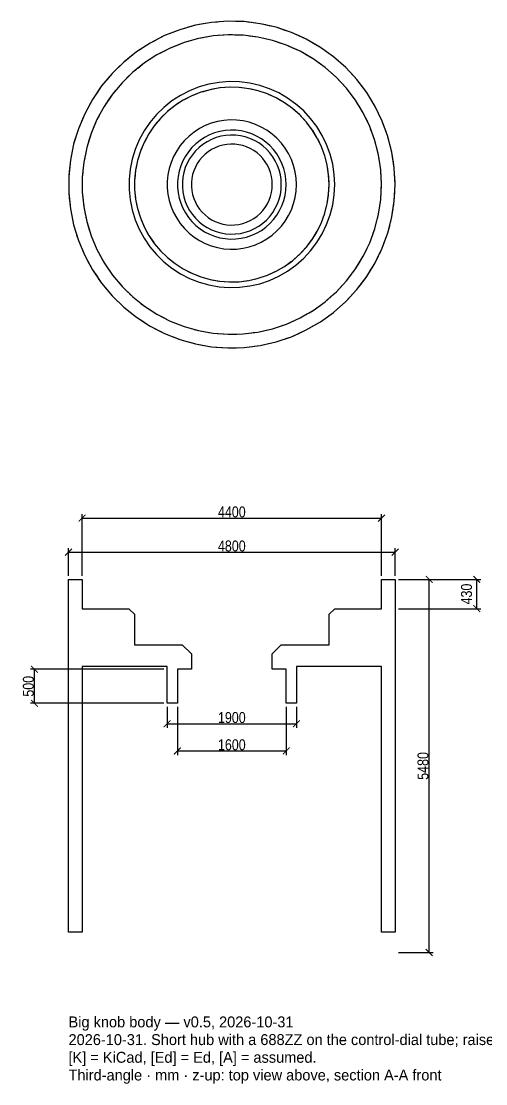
# Model space of a CAD drawing. Header units: millimetres. Extents: x -31 to 149, y -17 to 140.
# Drawn here: x -30.9 to 37.3, y -17.3 to 138.8 of the extents above; entities that cross this region are included whole.
import ezdxf

# ---------------------------------------------------------------- set-up
doc = ezdxf.new("R2010")
doc.units = ezdxf.units.MM
doc.linetypes.add('DASHED', pattern=[1.524, 1.27, -0.254])
for name, color, linetype in [('DIMS', 3, 'CONTINUOUS'), ('HIDDEN', 8, 'DASHED'), ('TEXT', 7, 'CONTINUOUS'), ('VISIBLE', 7, 'CONTINUOUS')]:
    doc.layers.add(name, color=color, linetype=linetype)
doc.styles.add('OpenSansCondensed-Light', font='OpenSansCondensed-Light.ttf')
doc.dimstyles.new('EZDXF', dxfattribs={"dimtxt": 0.25, "dimasz": 0.175, "dimexe": 0.375, "dimexo": 0.125, "dimgap": 0.1, "dimtad": 1, "dimlfac": 100, "dimzin": 12, "dimdsep": 46, "dimtxsty": 'OpenSansCondensed-Light', "dimblk": 'ARCHTICK', "dimcen": 2.5, "dimazin": 3, "dimtfac": 0.5, "dimtmove": 2, "dimatfit": 3})

# ---------------------------------------------------------------- blocks, each defined once
blk = doc.blocks.new('_ARCHTICK')
at = {"color": 0, "linetype": 'BYBLOCK', "const_width": 0.15}
blk.add_lwpolyline([(-0.5, -0.5), (0.5, 0.5)], dxfattribs=at)

msp = doc.modelspace()

# ---------------------------------------------------------------- linework, layer by layer
at = {"layer": 'HIDDEN'}
for points in [[(24, 114.79254), (23.88074, 117.18217), (23.52414, 119.54805), (22.93375, 121.86666), (22.11543, 124.11498), (21.07732, 126.27064), (19.82973, 128.31222), (18.38507, 130.21944), (16.75768, 131.97334), (14.96376, 133.5565), (13.02111, 134.95316), (10.94906, 136.14946), (8.76818, 137.13351), (6.50017, 137.89552), (4.16756, 138.42793), (1.79352, 138.72543), (-0.59834, 138.78508), (-2.98425, 138.60628), (-5.3405, 138.19081), (-7.64368, 137.5428), (-9.87089, 136.66868), (-12, 135.57715), (-14.00985, 134.27905), (-15.88046, 132.78729), (-17.59324, 131.11669), (-19.13118, 129.28385), (-20.47898, 127.30699), (-21.62325, 125.20575), (-22.55262, 123.00102), (-23.25785, 120.71472), (-23.73194, 118.36955), (-23.97017, 115.98884), (-23.97017, 113.59624), (-23.73194, 111.21553), (-23.25785, 108.87036), (-22.55262, 106.58406), (-21.62325, 104.37933), (-20.47898, 102.2781), (-19.13118, 100.30123), (-17.59324, 98.46839), (-15.88046, 96.79779), (-14.00985, 95.30603), (-12, 94.00793), (-9.87089, 92.9164), (-7.64368, 92.04228), (-5.3405, 91.39427), (-2.98425, 90.9788), (-0.59834, 90.8), (1.79352, 90.85965), (4.16756, 91.15715), (6.50017, 91.68956), (8.76818, 92.45157), (10.94906, 93.43562), (13.02111, 94.63192), (14.96376, 96.02858), (16.75768, 97.61174), (18.38507, 99.36564), (19.82973, 101.27286), (21.07732, 103.31444), (22.11543, 105.47011), (22.93375, 107.71842), (23.52414, 110.03703), (23.88074, 112.40291), (24, 114.79254)], [(22, 114.79254), (21.89068, 116.98303), (21.56379, 119.15176), (21.0226, 121.27715), (20.27248, 123.33811), (19.32087, 125.31413), (18.17725, 127.18558), (16.85298, 128.93387), (15.36121, 130.54161), (13.71678, 131.99283), (11.93602, 133.27311), (10.03663, 134.36972), (8.0375, 135.27176), (5.95849, 135.97027), (3.82026, 136.45831), (1.64406, 136.73102), (-0.54848, 136.7857), (-2.73556, 136.6218), (-4.89546, 136.24095), (-7.00671, 135.64694), (-9.04832, 134.84567), (-11, 133.8451), (-12.84236, 132.65518), (-14.55709, 131.28773), (-16.12714, 129.75634), (-17.53692, 128.07624), (-18.7724, 126.26411), (-19.82132, 124.33798), (-20.67324, 122.31698), (-21.3197, 120.2212), (-21.75428, 118.07147), (-21.97265, 115.88915), (-21.97265, 113.69593), (-21.75428, 111.51361), (-21.3197, 109.36388), (-20.67324, 107.2681), (-19.82132, 105.2471), (-18.7724, 103.32097), (-17.53692, 101.50884), (-16.12714, 99.82874), (-14.55709, 98.29735), (-12.84236, 96.9299), (-11, 95.73998), (-9.04832, 94.73941), (-7.00671, 93.93814), (-4.89546, 93.34413), (-2.73556, 92.96328), (-0.54848, 92.79938), (1.64406, 92.85406), (3.82026, 93.12677), (5.95849, 93.61481), (8.0375, 94.31332), (10.03663, 95.21536), (11.93602, 96.31197), (13.71678, 97.59225), (15.36121, 99.04347), (16.85298, 100.65121), (18.17725, 102.3995), (19.32087, 104.27095), (20.27248, 106.24697), (21.0226, 108.30793), (21.56379, 110.43333), (21.89068, 112.60205), (22, 114.79254)], [(22, 114.79254), (21.89068, 116.98303), (21.56379, 119.15176), (21.0226, 121.27715), (20.27248, 123.33811), (19.32087, 125.31413), (18.17725, 127.18558), (16.85298, 128.93387), (15.36121, 130.54161), (13.71678, 131.99283), (11.93602, 133.27311), (10.03663, 134.36972), (8.0375, 135.27176), (5.95849, 135.97027), (3.82026, 136.45831), (1.64406, 136.73102), (-0.54848, 136.7857), (-2.73556, 136.6218), (-4.89546, 136.24095), (-7.00671, 135.64694), (-9.04832, 134.84567), (-11, 133.8451), (-12.84236, 132.65518), (-14.55709, 131.28773), (-16.12714, 129.75634), (-17.53692, 128.07624), (-18.7724, 126.26411), (-19.82132, 124.33798), (-20.67324, 122.31698), (-21.3197, 120.2212), (-21.75428, 118.07147), (-21.97265, 115.88915), (-21.97265, 113.69593), (-21.75428, 111.51361), (-21.3197, 109.36388), (-20.67324, 107.2681), (-19.82132, 105.2471), (-18.7724, 103.32097), (-17.53692, 101.50884), (-16.12714, 99.82874), (-14.55709, 98.29735), (-12.84236, 96.9299), (-11, 95.73998), (-9.04832, 94.73941), (-7.00671, 93.93814), (-4.89546, 93.34413), (-2.73556, 92.96328), (-0.54848, 92.79938), (1.64406, 92.85406), (3.82026, 93.12677), (5.95849, 93.61481), (8.0375, 94.31332), (10.03663, 95.21536), (11.93602, 96.31197), (13.71678, 97.59225), (15.36121, 99.04347), (16.85298, 100.65121), (18.17725, 102.3995), (19.32087, 104.27095), (20.27248, 106.24697), (21.0226, 108.30793), (21.56379, 110.43333), (21.89068, 112.60205), (22, 114.79254)], [(22, 114.79254), (21.89068, 116.98303), (21.56379, 119.15176), (21.0226, 121.27715), (20.27248, 123.33811), (19.32087, 125.31413), (18.17725, 127.18558), (16.85298, 128.93387), (15.36121, 130.54161), (13.71678, 131.99283), (11.93602, 133.27311), (10.03663, 134.36972), (8.0375, 135.27176), (5.95849, 135.97027), (3.82026, 136.45831), (1.64406, 136.73102), (-0.54848, 136.7857), (-2.73556, 136.6218), (-4.89546, 136.24095), (-7.00671, 135.64694), (-9.04832, 134.84567), (-11, 133.8451), (-12.84236, 132.65518), (-14.55709, 131.28773), (-16.12714, 129.75634), (-17.53692, 128.07624), (-18.7724, 126.26411), (-19.82132, 124.33798), (-20.67324, 122.31698), (-21.3197, 120.2212), (-21.75428, 118.07147), (-21.97265, 115.88915), (-21.97265, 113.69593), (-21.75428, 111.51361), (-21.3197, 109.36388), (-20.67324, 107.2681), (-19.82132, 105.2471), (-18.7724, 103.32097), (-17.53692, 101.50884), (-16.12714, 99.82874), (-14.55709, 98.29735), (-12.84236, 96.9299), (-11, 95.73998), (-9.04832, 94.73941), (-7.00671, 93.93814), (-4.89546, 93.34413), (-2.73556, 92.96328), (-0.54848, 92.79938), (1.64406, 92.85406), (3.82026, 93.12677), (5.95849, 93.61481), (8.0375, 94.31332), (10.03663, 95.21536), (11.93602, 96.31197), (13.71678, 97.59225), (15.36121, 99.04347), (16.85298, 100.65121), (18.17725, 102.3995), (19.32087, 104.27095), (20.27248, 106.24697), (21.0226, 108.30793), (21.56379, 110.43333), (21.89068, 112.60205), (22, 114.79254)], [(14.3, 114.79254), (14.22894, 116.21636), (14.01647, 117.62603), (13.66469, 119.00754), (13.17711, 120.34716), (12.55857, 121.63157), (11.81521, 122.84802), (10.95444, 123.9844), (9.98479, 125.02944), (8.9159, 125.97273), (7.75841, 126.80491), (6.52381, 127.51771), (5.22438, 128.10403), (3.87302, 128.55807), (2.48317, 128.87529), (1.06864, 129.05255), (-0.35651, 129.0881), (-1.77811, 128.98156), (-3.18205, 128.73401), (-4.55436, 128.3479), (-5.88141, 127.82707), (-7.15, 127.1767), (-8.34753, 126.40325), (-9.46211, 125.51441), (-10.48264, 124.51901), (-11.39899, 123.42694), (-12.20206, 122.24906), (-12.88385, 120.99708), (-13.4376, 119.68343), (-13.85781, 118.32117), (-14.14028, 116.92384), (-14.28222, 115.50534), (-14.28222, 114.07974), (-14.14028, 112.66124), (-13.85781, 111.26391), (-13.4376, 109.90165), (-12.88385, 108.588), (-12.20206, 107.33602), (-11.39899, 106.15814), (-10.48264, 105.06607), (-9.46211, 104.07067), (-8.34753, 103.18183), (-7.15, 102.40838), (-5.88141, 101.75801), (-4.55436, 101.23718), (-3.18205, 100.85107), (-1.77811, 100.60352), (-0.35651, 100.49699), (1.06864, 100.53253), (2.48317, 100.70979), (3.87302, 101.02701), (5.22438, 101.48105), (6.52381, 102.06737), (7.75841, 102.78017), (8.9159, 103.61235), (9.98479, 104.55564), (10.95444, 105.60068), (11.81521, 106.73706), (12.55857, 107.95351), (13.17711, 109.23792), (13.66469, 110.57754), (14.01647, 111.95905), (14.22894, 113.36872), (14.3, 114.79254)], [(9.5, 114.79254), (9.45279, 115.73843), (9.31164, 116.67493), (9.07794, 117.59271), (8.75402, 118.48267), (8.3431, 119.33595), (7.84927, 120.14408), (7.27742, 120.89902), (6.63325, 121.59328), (5.92315, 122.21994), (5.15419, 122.77279), (4.334, 123.24632), (3.47074, 123.63584), (2.57298, 123.93747), (1.64966, 124.14821), (0.70994, 124.26598), (-0.23684, 124.28959), (-1.18127, 124.21881), (-2.11395, 124.05436), (-3.02562, 123.79785), (-3.90723, 123.45185), (-4.75, 123.01978), (-5.54556, 122.50595), (-6.28602, 121.91546), (-6.96399, 121.25418), (-7.57276, 120.52868), (-8.10626, 119.74617), (-8.5592, 118.91444), (-8.92708, 118.04173), (-9.20623, 117.13674), (-9.39389, 116.20844), (-9.48819, 115.26608), (-9.48819, 114.319), (-9.39389, 113.37664), (-9.20623, 112.44835), (-8.92708, 111.54335), (-8.5592, 110.67064), (-8.10626, 109.83891), (-7.57276, 109.0564), (-6.96399, 108.3309), (-6.28602, 107.66962), (-5.54556, 107.07913), (-4.75, 106.5653), (-3.90723, 106.13323), (-3.02562, 105.78723), (-2.11395, 105.53073), (-1.18127, 105.36627), (-0.23684, 105.29549), (0.70994, 105.3191), (1.64966, 105.43687), (2.57298, 105.64761), (3.47074, 105.94924), (4.334, 106.33876), (5.15419, 106.81229), (5.92315, 107.36514), (6.63325, 107.99181), (7.27742, 108.68606), (7.84927, 109.441), (8.3431, 110.24913), (8.75402, 111.10241), (9.07794, 111.99237), (9.31164, 112.91015), (9.45279, 113.84665), (9.5, 114.79254)], [(9.5, 114.79254), (9.45279, 115.73843), (9.31164, 116.67493), (9.07794, 117.59271), (8.75402, 118.48267), (8.3431, 119.33595), (7.84927, 120.14408), (7.27742, 120.89902), (6.63325, 121.59328), (5.92315, 122.21994), (5.15419, 122.77279), (4.334, 123.24632), (3.47074, 123.63584), (2.57298, 123.93747), (1.64966, 124.14821), (0.70994, 124.26598), (-0.23684, 124.28959), (-1.18127, 124.21881), (-2.11395, 124.05436), (-3.02562, 123.79785), (-3.90723, 123.45185), (-4.75, 123.01978), (-5.54556, 122.50595), (-6.28602, 121.91546), (-6.96399, 121.25418), (-7.57276, 120.52868), (-8.10626, 119.74617), (-8.5592, 118.91444), (-8.92708, 118.04173), (-9.20623, 117.13674), (-9.39389, 116.20844), (-9.48819, 115.26608), (-9.48819, 114.319), (-9.39389, 113.37664), (-9.20623, 112.44835), (-8.92708, 111.54335), (-8.5592, 110.67064), (-8.10626, 109.83891), (-7.57276, 109.0564), (-6.96399, 108.3309), (-6.28602, 107.66962), (-5.54556, 107.07913), (-4.75, 106.5653), (-3.90723, 106.13323), (-3.02562, 105.78723), (-2.11395, 105.53073), (-1.18127, 105.36627), (-0.23684, 105.29549), (0.70994, 105.3191), (1.64966, 105.43687), (2.57298, 105.64761), (3.47074, 105.94924), (4.334, 106.33876), (5.15419, 106.81229), (5.92315, 107.36514), (6.63325, 107.99181), (7.27742, 108.68606), (7.84927, 109.441), (8.3431, 110.24913), (8.75402, 111.10241), (9.07794, 111.99237), (9.31164, 112.91015), (9.45279, 113.84665), (9.5, 114.79254)], [(8, 114.79254), (7.96025, 115.58908), (7.84138, 116.37771), (7.64458, 117.15058), (7.37181, 117.90002), (7.02577, 118.61857), (6.60991, 119.2991), (6.12836, 119.93484), (5.58589, 120.51948), (4.98792, 121.04719), (4.34037, 121.51275), (3.64969, 121.91151), (2.92273, 122.23953), (2.16672, 122.49353), (1.38919, 122.671), (0.59784, 122.77017), (-0.19945, 122.79005), (-0.99475, 122.73045), (-1.78017, 122.59196), (-2.54789, 122.37596), (-3.2903, 122.08459), (-4, 121.72074), (-4.66995, 121.28804), (-5.29349, 120.79079), (-5.86441, 120.23392), (-6.37706, 119.62298), (-6.82633, 118.96402), (-7.20775, 118.26361), (-7.51754, 117.5287), (-7.75262, 116.7666), (-7.91065, 115.98488), (-7.99006, 115.19131), (-7.99006, 114.39377), (-7.91065, 113.6002), (-7.75262, 112.81848), (-7.51754, 112.05638), (-7.20775, 111.32147), (-6.82633, 110.62106), (-6.37706, 109.96211), (-5.86441, 109.35116), (-5.29349, 108.79429), (-4.66995, 108.29704), (-4, 107.86434), (-3.2903, 107.50049), (-2.54789, 107.20912), (-1.78017, 106.99312), (-0.99475, 106.85463), (-0.19945, 106.79503), (0.59784, 106.81491), (1.38919, 106.91408), (2.16672, 107.09155), (2.92273, 107.34555), (3.64969, 107.67357), (4.34037, 108.07233), (4.98792, 108.53789), (5.58589, 109.06561), (6.12836, 109.65024), (6.60991, 110.28598), (7.02577, 110.96651), (7.37181, 111.68506), (7.64458, 112.4345), (7.84138, 113.20737), (7.96025, 113.996), (8, 114.79254)], [(8, 114.79254), (7.96025, 115.58908), (7.84138, 116.37771), (7.64458, 117.15058), (7.37181, 117.90002), (7.02577, 118.61857), (6.60991, 119.2991), (6.12836, 119.93484), (5.58589, 120.51948), (4.98792, 121.04719), (4.34037, 121.51275), (3.64969, 121.91151), (2.92273, 122.23953), (2.16672, 122.49353), (1.38919, 122.671), (0.59784, 122.77017), (-0.19945, 122.79005), (-0.99475, 122.73045), (-1.78017, 122.59196), (-2.54789, 122.37596), (-3.2903, 122.08459), (-4, 121.72074), (-4.66995, 121.28804), (-5.29349, 120.79079), (-5.86441, 120.23392), (-6.37706, 119.62298), (-6.82633, 118.96402), (-7.20775, 118.26361), (-7.51754, 117.5287), (-7.75262, 116.7666), (-7.91065, 115.98488), (-7.99006, 115.19131), (-7.99006, 114.39377), (-7.91065, 113.6002), (-7.75262, 112.81848), (-7.51754, 112.05638), (-7.20775, 111.32147), (-6.82633, 110.62106), (-6.37706, 109.96211), (-5.86441, 109.35116), (-5.29349, 108.79429), (-4.66995, 108.29704), (-4, 107.86434), (-3.2903, 107.50049), (-2.54789, 107.20912), (-1.78017, 106.99312), (-0.99475, 106.85463), (-0.19945, 106.79503), (0.59784, 106.81491), (1.38919, 106.91408), (2.16672, 107.09155), (2.92273, 107.34555), (3.64969, 107.67357), (4.34037, 108.07233), (4.98792, 108.53789), (5.58589, 109.06561), (6.12836, 109.65024), (6.60991, 110.28598), (7.02577, 110.96651), (7.37181, 111.68506), (7.64458, 112.4345), (7.84138, 113.20737), (7.96025, 113.996), (8, 114.79254)], [(5.95, 114.79254), (5.92043, 115.38497), (5.83203, 115.97151), (5.68566, 116.54633), (5.48278, 117.10373), (5.22542, 117.63815), (4.91612, 118.14429), (4.55796, 118.61713), (4.15451, 119.05195), (3.70976, 119.44444), (3.22815, 119.79069), (2.71445, 120.08728), (2.17378, 120.33124), (1.6115, 120.52015), (1.03321, 120.65215), (0.44464, 120.7259), (-0.14834, 120.74069), (-0.73985, 120.69636), (-1.324, 120.59336), (-1.895, 120.43271), (-2.44716, 120.216), (-2.975, 119.94539), (-3.47327, 119.62357), (-3.93703, 119.25374), (-4.36166, 118.83957), (-4.74294, 118.38518), (-5.07708, 117.89508), (-5.36076, 117.37415), (-5.59117, 116.82756), (-5.76601, 116.26075), (-5.88354, 115.67934), (-5.9426, 115.08912), (-5.9426, 114.49596), (-5.88354, 113.90574), (-5.76601, 113.32433), (-5.59117, 112.75752), (-5.36076, 112.21093), (-5.07708, 111.69), (-4.74294, 111.1999), (-4.36166, 110.74551), (-3.93703, 110.33134), (-3.47327, 109.96151), (-2.975, 109.63969), (-2.44716, 109.36908), (-1.895, 109.15237), (-1.324, 108.99172), (-0.73985, 108.88872), (-0.14834, 108.84439), (0.44464, 108.85918), (1.03321, 108.93293), (1.6115, 109.06493), (2.17378, 109.25384), (2.71445, 109.4978), (3.22815, 109.79439), (3.70976, 110.14064), (4.15451, 110.53313), (4.55796, 110.96795), (4.91612, 111.44079), (5.22542, 111.94693), (5.48278, 112.48135), (5.68566, 113.03875), (5.83203, 113.61357), (5.92043, 114.20011), (5.95, 114.79254)]]:
    msp.add_lwpolyline(points, dxfattribs=at)
at = {"layer": 'VISIBLE'}
for points in [[(24, 114.79254), (23.88074, 117.18217), (23.52414, 119.54805), (22.93375, 121.86666), (22.11543, 124.11498), (21.07732, 126.27064), (19.82973, 128.31222), (18.38507, 130.21944), (16.75768, 131.97334), (14.96376, 133.5565), (13.02111, 134.95316), (10.94906, 136.14946), (8.76818, 137.13351), (6.50017, 137.89552), (4.16756, 138.42793), (1.79352, 138.72543), (-0.59834, 138.78508), (-2.98425, 138.60628), (-5.3405, 138.19081), (-7.64368, 137.5428), (-9.87089, 136.66868), (-12, 135.57715), (-14.00985, 134.27905), (-15.88046, 132.78729), (-17.59324, 131.11669), (-19.13118, 129.28385), (-20.47898, 127.30699), (-21.62325, 125.20575), (-22.55262, 123.00102), (-23.25785, 120.71472), (-23.73194, 118.36955), (-23.97017, 115.98884), (-23.97017, 113.59624), (-23.73194, 111.21553), (-23.25785, 108.87036), (-22.55262, 106.58406), (-21.62325, 104.37933), (-20.47898, 102.2781), (-19.13118, 100.30123), (-17.59324, 98.46839), (-15.88046, 96.79779), (-14.00985, 95.30603), (-12, 94.00793), (-9.87089, 92.9164), (-7.64368, 92.04228), (-5.3405, 91.39427), (-2.98425, 90.9788), (-0.59834, 90.8), (1.79352, 90.85965), (4.16756, 91.15715), (6.50017, 91.68956), (8.76818, 92.45157), (10.94906, 93.43562), (13.02111, 94.63192), (14.96376, 96.02858), (16.75768, 97.61174), (18.38507, 99.36564), (19.82973, 101.27286), (21.07732, 103.31444), (22.11543, 105.47011), (22.93375, 107.71842), (23.52414, 110.03703), (23.88074, 112.40291), (24, 114.79254)], [(22, 114.79254), (21.89068, 116.98303), (21.56379, 119.15176), (21.0226, 121.27715), (20.27248, 123.33811), (19.32087, 125.31413), (18.17725, 127.18558), (16.85298, 128.93387), (15.36121, 130.54161), (13.71678, 131.99283), (11.93602, 133.27311), (10.03663, 134.36972), (8.0375, 135.27176), (5.95849, 135.97027), (3.82026, 136.45831), (1.64406, 136.73102), (-0.54848, 136.7857), (-2.73556, 136.6218), (-4.89546, 136.24095), (-7.00671, 135.64694), (-9.04832, 134.84567), (-11, 133.8451), (-12.84236, 132.65518), (-14.55709, 131.28773), (-16.12714, 129.75634), (-17.53692, 128.07624), (-18.7724, 126.26411), (-19.82132, 124.33798), (-20.67324, 122.31698), (-21.3197, 120.2212), (-21.75428, 118.07147), (-21.97265, 115.88915), (-21.97265, 113.69593), (-21.75428, 111.51361), (-21.3197, 109.36388), (-20.67324, 107.2681), (-19.82132, 105.2471), (-18.7724, 103.32097), (-17.53692, 101.50884), (-16.12714, 99.82874), (-14.55709, 98.29735), (-12.84236, 96.9299), (-11, 95.73998), (-9.04832, 94.73941), (-7.00671, 93.93814), (-4.89546, 93.34413), (-2.73556, 92.96328), (-0.54848, 92.79938), (1.64406, 92.85406), (3.82026, 93.12677), (5.95849, 93.61481), (8.0375, 94.31332), (10.03663, 95.21536), (11.93602, 96.31197), (13.71678, 97.59225), (15.36121, 99.04347), (16.85298, 100.65121), (18.17725, 102.3995), (19.32087, 104.27095), (20.27248, 106.24697), (21.0226, 108.30793), (21.56379, 110.43333), (21.89068, 112.60205), (22, 114.79254)], [(15.12426, 114.79254), (15.04911, 116.29843), (14.82439, 117.78935), (14.45234, 119.2505), (13.93665, 120.66733), (13.28245, 122.02578), (12.49625, 123.31234), (11.58586, 124.51423), (10.56032, 125.6195), (9.42982, 126.61717), (8.20561, 127.49731), (6.89985, 128.2512), (5.52551, 128.87132), (4.09626, 129.35152), (2.6263, 129.68703), (1.13024, 129.87451), (-0.37706, 129.9121), (-1.88061, 129.79943), (-3.36547, 129.53761), (-4.81688, 129.12924), (-6.22041, 128.5784), (-7.56213, 127.89054), (-8.82869, 127.07251), (-10.00751, 126.13243), (-11.08687, 125.07965), (-12.05604, 123.92464), (-12.9054, 122.67886), (-13.62649, 121.35471), (-14.21216, 119.96534), (-14.65658, 118.52456), (-14.95534, 117.04669), (-15.10546, 115.54642), (-15.10546, 114.03866), (-14.95534, 112.53839), (-14.65658, 111.06052), (-14.21216, 109.61974), (-13.62649, 108.23037), (-12.9054, 106.90622), (-12.05604, 105.66044), (-11.08687, 104.50543), (-10.00751, 103.45265), (-8.82869, 102.51258), (-7.56213, 101.69454), (-6.22041, 101.00669), (-4.81688, 100.45584), (-3.36547, 100.04747), (-1.88061, 99.78565), (-0.37706, 99.67298), (1.13024, 99.71057), (2.6263, 99.89805), (4.09626, 100.23356), (5.52551, 100.71376), (6.89985, 101.33388), (8.20561, 102.08777), (9.42982, 102.96791), (10.56032, 103.96558), (11.58586, 105.07085), (12.49625, 106.27274), (13.28245, 107.5593), (13.93665, 108.91775), (14.45234, 110.33459), (14.82439, 111.79573), (15.04911, 113.28665), (15.12426, 114.79254)], [(14.3, 114.79254), (14.22894, 116.21636), (14.01647, 117.62603), (13.66469, 119.00754), (13.17711, 120.34716), (12.55857, 121.63157), (11.81521, 122.84802), (10.95444, 123.9844), (9.98479, 125.02944), (8.9159, 125.97273), (7.75841, 126.80491), (6.52381, 127.51771), (5.22438, 128.10403), (3.87302, 128.55807), (2.48317, 128.87529), (1.06864, 129.05255), (-0.35651, 129.0881), (-1.77811, 128.98156), (-3.18205, 128.73401), (-4.55436, 128.3479), (-5.88141, 127.82707), (-7.15, 127.1767), (-8.34753, 126.40325), (-9.46211, 125.51441), (-10.48264, 124.51901), (-11.39899, 123.42694), (-12.20206, 122.24906), (-12.88385, 120.99708), (-13.4376, 119.68343), (-13.85781, 118.32117), (-14.14028, 116.92384), (-14.28222, 115.50534), (-14.28222, 114.07974), (-14.14028, 112.66124), (-13.85781, 111.26391), (-13.4376, 109.90165), (-12.88385, 108.588), (-12.20206, 107.33602), (-11.39899, 106.15814), (-10.48264, 105.06607), (-9.46211, 104.07067), (-8.34753, 103.18183), (-7.15, 102.40838), (-5.88141, 101.75801), (-4.55436, 101.23718), (-3.18205, 100.85107), (-1.77811, 100.60352), (-0.35651, 100.49699), (1.06864, 100.53253), (2.48317, 100.70979), (3.87302, 101.02701), (5.22438, 101.48105), (6.52381, 102.06737), (7.75841, 102.78017), (8.9159, 103.61235), (9.98479, 104.55564), (10.95444, 105.60068), (11.81521, 106.73706), (12.55857, 107.95351), (13.17711, 109.23792), (13.66469, 110.57754), (14.01647, 111.95905), (14.22894, 113.36872), (14.3, 114.79254)], [(7.27426, 114.79254), (7.23812, 115.51682), (7.13003, 116.23391), (6.95109, 116.93667), (6.70306, 117.61812), (6.38842, 118.27149), (6.01028, 118.89028), (5.57241, 119.46835), (5.07916, 119.99994), (4.53543, 120.47979), (3.94662, 120.90311), (3.3186, 121.2657), (2.65759, 121.56396), (1.97017, 121.79492), (1.26316, 121.95629), (0.54361, 122.04646), (-0.18135, 122.06454), (-0.90451, 122.01035), (-1.61868, 121.88442), (-2.31676, 121.68801), (-2.99181, 121.42307), (-3.63713, 121.09224), (-4.24631, 120.69879), (-4.81328, 120.24665), (-5.33241, 119.7403), (-5.79855, 119.18477), (-6.20706, 118.5856), (-6.55389, 117.94873), (-6.83557, 117.28049), (-7.04932, 116.58752), (-7.19302, 115.87671), (-7.26522, 115.15513), (-7.26522, 114.42995), (-7.19302, 113.70837), (-7.04932, 112.99756), (-6.83557, 112.3046), (-6.55389, 111.63636), (-6.20706, 110.99948), (-5.79855, 110.40031), (-5.33241, 109.84478), (-4.81328, 109.33843), (-4.24631, 108.88629), (-3.63713, 108.49284), (-2.99181, 108.16201), (-2.31676, 107.89707), (-1.61868, 107.70066), (-0.90451, 107.57473), (-0.18135, 107.52054), (0.54361, 107.53862), (1.26316, 107.62879), (1.97017, 107.79016), (2.65759, 108.02112), (3.3186, 108.31938), (3.94662, 108.68197), (4.53543, 109.10529), (5.07916, 109.58514), (5.57241, 110.11673), (6.01028, 110.6948), (6.38842, 111.31359), (6.70306, 111.96696), (6.95109, 112.64841), (7.13003, 113.35117), (7.23812, 114.06826), (7.27426, 114.79254)], [(5.95, 114.79254), (5.92043, 115.38497), (5.83203, 115.97151), (5.68566, 116.54633), (5.48278, 117.10373), (5.22542, 117.63815), (4.91612, 118.14429), (4.55796, 118.61713), (4.15451, 119.05195), (3.70976, 119.44444), (3.22815, 119.79069), (2.71445, 120.08728), (2.17378, 120.33124), (1.6115, 120.52015), (1.03321, 120.65215), (0.44464, 120.7259), (-0.14834, 120.74069), (-0.73985, 120.69636), (-1.324, 120.59336), (-1.895, 120.43271), (-2.44716, 120.216), (-2.975, 119.94539), (-3.47327, 119.62357), (-3.93703, 119.25374), (-4.36166, 118.83957), (-4.74294, 118.38518), (-5.07708, 117.89508), (-5.36076, 117.37415), (-5.59117, 116.82756), (-5.76601, 116.26075), (-5.88354, 115.67934), (-5.9426, 115.08912), (-5.9426, 114.49596), (-5.88354, 113.90574), (-5.76601, 113.32433), (-5.59117, 112.75752), (-5.36076, 112.21093), (-5.07708, 111.69), (-4.74294, 111.1999), (-4.36166, 110.74551), (-3.93703, 110.33134), (-3.47327, 109.96151), (-2.975, 109.63969), (-2.44716, 109.36908), (-1.895, 109.15237), (-1.324, 108.99172), (-0.73985, 108.88872), (-0.14834, 108.84439), (0.44464, 108.85918), (1.03321, 108.93293), (1.6115, 109.06493), (2.17378, 109.25384), (2.71445, 109.4978), (3.22815, 109.79439), (3.70976, 110.14064), (4.15451, 110.53313), (4.55796, 110.96795), (4.91612, 111.44079), (5.22542, 111.94693), (5.48278, 112.48135), (5.68566, 113.03875), (5.83203, 113.61357), (5.92043, 114.20011), (5.95, 114.79254)], [(-8, 38.6), (-9.5, 38.6), (-9.5, 44), (-22, 44), (-22, 5), (-24, 5), (-24, 56.8), (-22, 56.8), (-22, 52.5), (-15.12426, 52.5), (-14.3, 51.67574), (-14.3, 47.2), (-7.27426, 47.2), (-5.95, 45.87574), (-5.95, 43.6), (-8, 43.6), (-8, 38.6)], [(9.5, 44), (9.5, 38.6), (8, 38.6), (8, 43.6), (5.95, 43.6), (5.95, 45.87574), (7.27426, 47.2), (14.3, 47.2), (14.3, 51.67574), (15.12426, 52.5), (22, 52.5), (22, 56.8), (24, 56.8), (24, 5), (22, 5), (22, 44), (9.5, 44)]]:
    msp.add_lwpolyline(points, dxfattribs=at)

# ---------------------------------------------------------------- texts
at = {"layer": 'TEXT'}
for s, p in [('Big knob body — v0.5, 2026-10-31', (-24, -9)), ('2026-10-31. Short hub with a 688ZZ on the control-dial tube; raised rim round the dial.', (-24, -11.6)), ('[K] = KiCad, [Ed] = Ed, [A] = assumed.', (-24, -14.2)), ('Third-angle · mm · z-up: top view above, section A-A front', (-24, -16.8))]:
    msp.add_text(s, height=1.6, dxfattribs=at).set_placement(p)

# ---------------------------------------------------------------- dimensions: what is measured, and where the dimension line sits
at = {"layer": 'DIMS'}
for base, p1, p2 in [((-22, 65.8), (-22, 56.8), (22, 56.8)), ((-24, 60.8), (-24, 56.8), (24, 56.8)), ((-9.5, 35.6), (-9.5, 38.6), (9.5, 38.6)), ((-8, 31.6), (-8, 38.6), (8, 38.6))]:
    msp.add_linear_dim(base=base, p1=p1, p2=p2, dimstyle='EZDXF', override={"dimtxt": 1.6, "dimasz": 1, "dimexe": 0.6, "dimexo": 0.5, "dimdec": 2}, dxfattribs=at).render()
for base, p1, p2 in [((29, 2), (24, 2), (24, 56.8)), ((36, 52.5), (24, 52.5), (24, 56.8)), ((-29, 38.6), (-9.5, 38.6), (-9.5, 43.6))]:
    msp.add_linear_dim(base=base, p1=p1, p2=p2, angle=90, dimstyle='EZDXF', override={"dimtxt": 1.6, "dimasz": 1, "dimexe": 0.6, "dimexo": 0.5, "dimdec": 2}, dxfattribs=at).render()

doc.saveas('drawing.dxf')
